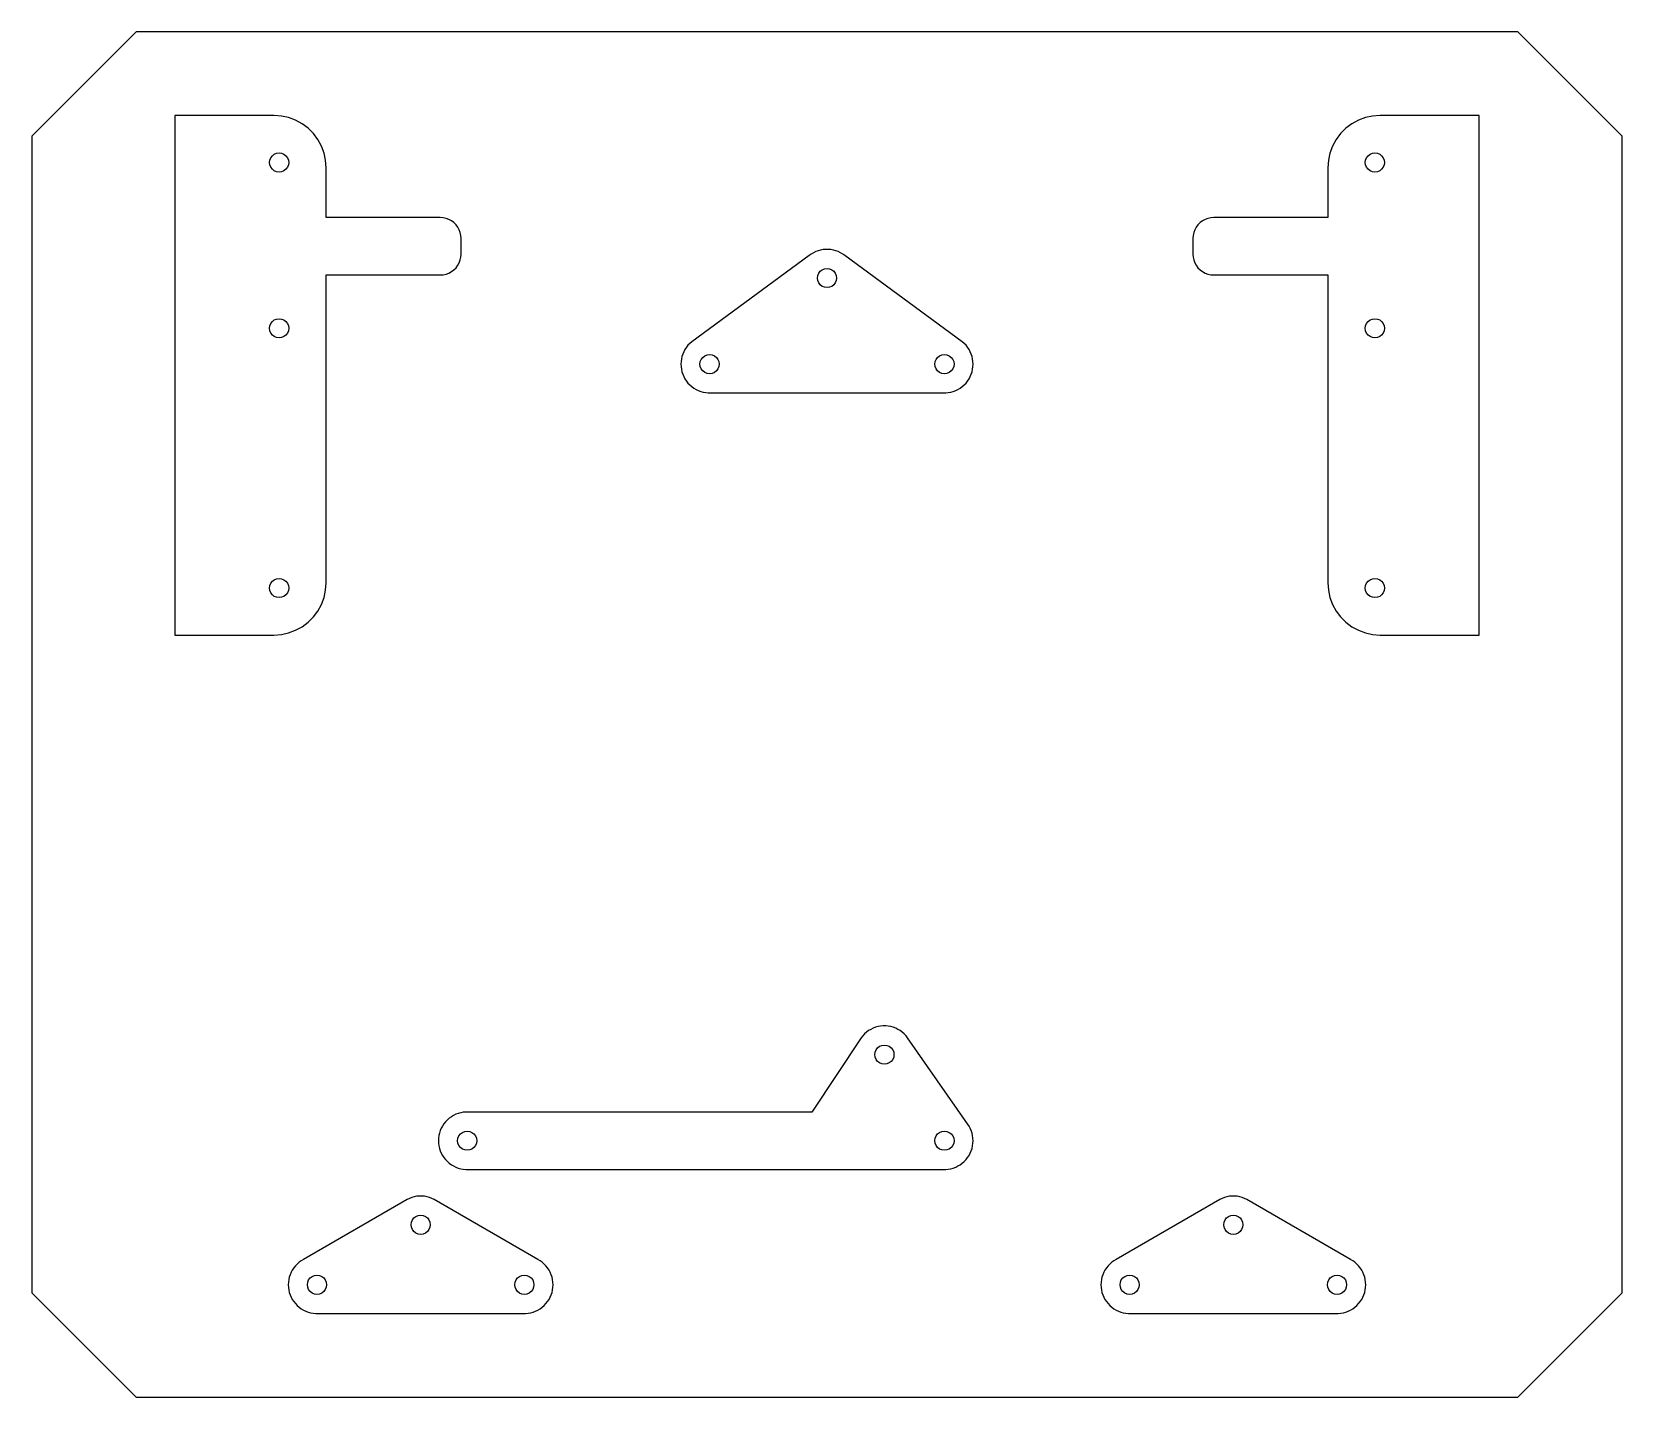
# Model space of a CAD drawing. Extents: x -47 to 257, y 18 to 279.
import ezdxf

# ---------------------------------------------------------------- set-up
doc = ezdxf.new("R2010")
doc.units = 0
doc.layers.get('0').update_dxf_attribs({"linetype": 'CONTINUOUS'})

msp = doc.modelspace()

# ---------------------------------------------------------------- linework, layer by layer
at = {"color": 7}
for points in [[(-47.400001, 37.689992), (-27.400002, 17.690003), (237.399999, 17.690003), (257.399999, 37.689992), (257.399999, 259.310001), (237.399999, 279.310001), (-27.400002, 279.310001), (-47.400001, 259.310001), (-47.400001, 37.689992)], [(-19.99, 163.730995), (-0.990002, 163.730995), (0.432999, 163.832795), (1.826999, 164.136097), (3.163999, 164.634696), (4.415999, 165.318495), (5.558598, 166.173496), (6.5675, 167.182395), (7.422498, 168.324596), (8.1063, 169.576796), (8.604899, 170.913694), (8.908198, 172.307895), (9.009998, 173.730995), (9.009998, 232.730995), (30.874998, 232.730995), (31.4443, 232.771695), (32.0019, 232.892996), (32.5367, 233.092497), (33.037599, 233.365995), (33.494399, 233.707995), (33.897999, 234.111595), (34.239999, 234.568395), (34.5135, 235.069297), (34.713, 235.604096), (34.834299, 236.161697), (34.874999, 236.730996), (34.874999, 239.730995), (34.834299, 240.299995), (34.713, 240.857996), (34.5135, 241.392996), (34.239999, 241.893994), (33.897999, 242.349995), (33.494399, 242.753996), (33.037599, 243.095996), (32.5367, 243.369997), (32.0019, 243.568995), (31.4443, 243.689995), (30.874998, 243.730996), (9.009998, 243.730996), (9.009998, 253.268995), (8.908198, 254.691996), (8.604899, 256.085996), (8.1063, 257.422996), (7.422498, 258.674996), (6.5675, 259.816996), (5.558598, 260.825995), (4.415999, 261.680995), (3.163999, 262.364995), (1.826999, 262.863995), (0.432999, 263.166997), (-0.990002, 263.268995), (-9.990001, 263.268995), (-9.990001, 263.268995), (-19.99, 263.268995), (-19.99, 163.730995)], [(175.124999, 236.730996), (175.165698, 236.161697), (175.286997, 235.604096), (175.486497, 235.069297), (175.759999, 234.568395), (176.101999, 234.111595), (176.505599, 233.707995), (176.962398, 233.365995), (177.463298, 233.092497), (177.998097, 232.892996), (178.555698, 232.771695), (179.124999, 232.730995), (200.99, 232.730995), (200.99, 173.730995), (201.0918, 172.307895), (201.395099, 170.913694), (201.893698, 169.576796), (202.5775, 168.324596), (203.432497, 167.182395), (204.4414, 166.173496), (205.583999, 165.318495), (206.835999, 164.634696), (208.172998, 164.136097), (209.566998, 163.832795), (210.989999, 163.730995), (229.989998, 163.730995), (229.989998, 263.268995), (219.989998, 263.268995), (219.989998, 263.268995), (210.989999, 263.268995), (209.566998, 263.166997), (208.172998, 262.863995), (206.835999, 262.364995), (205.583999, 261.680995), (204.4414, 260.825995), (203.432497, 259.816996), (202.5775, 258.674996), (201.893698, 257.422996), (201.395099, 256.085996), (201.0918, 254.691996), (200.99, 253.268995), (200.99, 243.730996), (179.124999, 243.730996), (178.555698, 243.689995), (177.998097, 243.568995), (177.463298, 243.369997), (176.962398, 243.095996), (176.505599, 242.753996), (176.101999, 242.349995), (175.759999, 241.893994), (175.486497, 241.392996), (175.286997, 240.857996), (175.165698, 240.299995), (175.124999, 239.730995), (175.124999, 236.730996)], [(-1.840001, 254.268996), (-1.777001, 254.744995), (-1.593001, 255.188995), (-1.301002, 255.569995), (-0.920002, 255.861996), (-0.476002, 256.045997), (0, 256.108994), (0.475999, 256.045997), (0.919999, 255.861996), (1.300999, 255.569995), (1.592998, 255.188995), (1.776998, 254.744995), (1.839999, 254.268996), (1.776998, 253.792997), (1.592998, 253.348997), (1.300999, 252.967997), (0.919999, 252.674996), (0.475999, 252.491995), (0, 252.428994), (-0.476002, 252.491995), (-0.920002, 252.674996), (-1.301002, 252.967997), (-1.593001, 253.348997), (-1.777001, 253.792997), (-1.840001, 254.268996)], [(208.159999, 254.268996), (208.223, 254.744995), (208.407, 255.188995), (208.698998, 255.569995), (209.079998, 255.861996), (209.523999, 256.045997), (209.999998, 256.108994), (210.475999, 256.045997), (210.92, 255.861996), (211.301, 255.569995), (211.592998, 255.188995), (211.776999, 254.744995), (211.839999, 254.268996), (211.776999, 253.792997), (211.592998, 253.348997), (211.301, 252.967997), (210.92, 252.674996), (210.475999, 252.491995), (209.999998, 252.428994), (209.523999, 252.491995), (209.079998, 252.674996), (208.698998, 252.967997), (208.407, 253.348997), (208.223, 253.792997), (208.159999, 254.268996)], [(76.999999, 215.630996), (77.0221, 215.137996), (77.088399, 214.648896), (77.198199, 214.167795), (77.350699, 213.698394), (77.544699, 213.244595), (77.778499, 212.810097), (78.050399, 212.398196), (78.358099, 212.012294), (78.699199, 211.655596), (79.070799, 211.330894), (79.470099, 211.040795), (79.893699, 210.787695), (80.338399, 210.573596), (80.800399, 210.400196), (81.276099, 210.268895), (81.761699, 210.180796), (82.253199, 210.136496), (88.499999, 210.136496), (88.499999, 210.130992), (121.499999, 210.130995), (121.499999, 210.136499), (127.746799, 210.136496), (128.238299, 210.180796), (128.723899, 210.268895), (129.199599, 210.400196), (129.661599, 210.573596), (130.106299, 210.787695), (130.529899, 211.040795), (130.929199, 211.330894), (131.300799, 211.655596), (131.641899, 212.012294), (131.949599, 212.398196), (132.221499, 212.810097), (132.455299, 213.244595), (132.649299, 213.698394), (132.801799, 214.167795), (132.911599, 214.648896), (132.977899, 215.137996), (133, 215.630996), (132.977898, 216.123995), (132.911599, 216.613095), (132.801799, 217.094196), (132.649299, 217.563597), (132.455299, 218.017396), (132.221499, 218.451897), (131.949599, 218.863795), (131.641899, 219.249697), (131.300799, 219.606395), (130.929199, 219.931097), (108.429189, 236.431095), (108.029929, 236.721197), (107.606279, 236.974297), (107.161639, 237.188396), (106.699589, 237.361796), (106.223869, 237.493094), (105.738282, 237.581196), (105.246756, 237.625496), (104.753242, 237.625496), (104.261716, 237.581196), (103.776129, 237.493094), (103.300409, 237.361796), (102.838359, 237.188396), (102.393719, 236.974297), (101.970069, 236.721197), (101.570809, 236.431095), (79.070799, 219.931097), (78.699199, 219.606395), (78.358099, 219.249697), (78.050399, 218.863795), (77.778499, 218.451897), (77.544699, 218.017396), (77.350699, 217.563597), (77.198199, 217.094196), (77.088399, 216.613095), (77.022099, 216.123995), (76.999998, 215.630996)], [(103.159999, 232.130996), (103.222699, 232.607196), (103.406509, 233.050996), (103.698919, 233.432095), (104.079999, 233.724496), (104.523772, 233.908297), (104.999999, 233.970995), (105.476226, 233.908297), (105.919999, 233.724496), (106.301079, 233.432095), (106.593489, 233.050996), (106.777299, 232.607196), (106.839999, 232.130996), (106.777299, 231.654794), (106.593489, 231.210997), (106.301079, 230.829896), (105.919999, 230.537496), (105.476226, 230.353696), (104.999999, 230.290995), (104.523772, 230.353696), (104.079999, 230.537496), (103.698919, 230.829896), (103.406509, 231.210997), (103.222699, 231.654794), (103.159999, 232.130996)], [(-1.840001, 222.499895), (-1.777001, 222.976196), (-1.593001, 223.419897), (-1.301002, 223.800996), (-0.920002, 224.093395), (-0.476002, 224.277195), (0, 224.339896), (0.475999, 224.277195), (0.919999, 224.093395), (1.300999, 223.800996), (1.592998, 223.419897), (1.776998, 222.976196), (1.839999, 222.499895), (1.776998, 222.023696), (1.592998, 221.579896), (1.300999, 221.198896), (0.919999, 220.906497), (0.475999, 220.722595), (0, 220.659896), (-0.476002, 220.722595), (-0.920002, 220.906497), (-1.301002, 221.198896), (-1.593001, 221.579896), (-1.777001, 222.023696), (-1.840001, 222.499895)], [(208.159999, 222.499895), (208.223, 222.976196), (208.407, 223.419897), (208.698998, 223.800996), (209.079998, 224.093395), (209.523999, 224.277195), (209.999998, 224.339896), (210.475999, 224.277195), (210.92, 224.093395), (211.301, 223.800996), (211.592998, 223.419897), (211.776999, 222.976196), (211.839999, 222.499895), (211.776999, 222.023696), (211.592998, 221.579896), (211.301, 221.198896), (210.92, 220.906497), (210.475999, 220.722595), (209.999998, 220.659896), (209.523999, 220.722595), (209.079998, 220.906497), (208.698998, 221.198896), (208.407, 221.579896), (208.223, 222.023696), (208.159999, 222.499895)], [(80.659999, 215.630996), (80.722699, 216.107195), (80.906499, 216.550995), (81.198899, 216.932096), (81.579999, 217.224496), (82.023799, 217.408296), (82.499999, 217.470994), (82.976199, 217.408296), (83.419999, 217.224496), (83.801099, 216.932096), (84.093499, 216.550995), (84.277299, 216.107195), (84.339999, 215.630996), (84.277299, 215.154796), (84.093499, 214.710996), (83.801099, 214.329895), (83.419999, 214.037496), (82.976199, 213.853695), (82.499999, 213.790997), (82.023799, 213.853695), (81.579999, 214.037496), (81.198899, 214.329895), (80.906499, 214.710996), (80.722699, 215.154796), (80.659999, 215.630996)], [(125.659999, 215.630996), (125.722699, 216.107195), (125.906499, 216.550995), (126.198899, 216.932096), (126.579999, 217.224496), (127.023799, 217.408296), (127.499999, 217.470994), (127.976199, 217.408296), (128.419999, 217.224496), (128.801099, 216.932096), (129.093499, 216.550995), (129.277299, 216.107195), (129.339999, 215.630996), (129.277299, 215.154796), (129.093499, 214.710996), (128.801099, 214.329895), (128.419999, 214.037496), (127.976199, 213.853695), (127.499999, 213.790997), (127.023799, 213.853695), (126.579999, 214.037496), (126.198899, 214.329895), (125.906499, 214.710996), (125.722699, 215.154796), (125.659999, 215.630996)], [(-1.840001, 172.730997), (-1.777001, 173.207196), (-1.593001, 173.650996), (-1.301002, 174.032095), (-0.920002, 174.324497), (-0.476002, 174.508297), (0, 174.570995), (0.475999, 174.508297), (0.919999, 174.324497), (1.300999, 174.032095), (1.592998, 173.650996), (1.776998, 173.207196), (1.839999, 172.730997), (1.776998, 172.254795), (1.592998, 171.810995), (1.300999, 171.429896), (0.919999, 171.137497), (0.475999, 170.953697), (0, 170.890995), (-0.476002, 170.953697), (-0.920002, 171.137497), (-1.301002, 171.429896), (-1.593001, 171.810995), (-1.777001, 172.254795), (-1.840001, 172.730997)], [(208.159999, 172.730997), (208.223, 173.207196), (208.407, 173.650996), (208.698998, 174.032095), (209.079998, 174.324497), (209.523999, 174.508297), (209.999998, 174.570995), (210.475999, 174.508297), (210.92, 174.324497), (211.301, 174.032095), (211.592998, 173.650996), (211.776999, 173.207196), (211.839999, 172.730997), (211.776999, 172.254795), (211.592998, 171.810995), (211.301, 171.429896), (210.92, 171.137497), (210.475999, 170.953697), (209.999998, 170.890995), (209.523999, 170.953697), (209.079998, 171.137497), (208.698998, 171.429896), (208.407, 171.810995), (208.223, 172.254795), (208.159999, 172.730997)], [(121.499999, 61.336491), (127.746799, 61.336491), (128.238299, 61.3808), (128.723899, 61.468882), (129.199599, 61.6002), (129.661599, 61.773597), (130.106299, 61.987691), (130.529899, 62.240788), (130.929199, 62.530884), (131.300799, 62.855609), (131.641899, 63.212281), (131.949599, 63.598192), (132.221499, 64.010095), (132.455299, 64.444605), (132.649299, 64.89839), (132.801799, 65.367782), (132.911599, 65.848886), (132.977899, 66.338005), (133, 66.830991), (132.977898, 67.324005), (132.911599, 67.813096), (132.801799, 68.294201), (132.649299, 68.763593), (132.455299, 69.217406), (132.221499, 69.651887), (131.949599, 70.06379), (120.449599, 86.5638), (120.141899, 86.949682), (119.800799, 87.306383), (119.429199, 87.631108), (119.029899, 87.921204), (118.606299, 88.174301), (118.161599, 88.388395), (117.699599, 88.561792), (117.223899, 88.693082), (116.738299, 88.781191), (116.246799, 88.8255), (115.753199, 88.8255), (115.261699, 88.781191), (114.776129, 88.693082), (114.300409, 88.561792), (113.838359, 88.388395), (113.393719, 88.174301), (112.970069, 87.921204), (112.570809, 87.631108), (112.199159, 87.306383), (111.858109, 86.949682), (111.550409, 86.5638), (102.061859, 72.330994), (68.499998, 72.330994), (68.499998, 72.32535)], [(114.159999, 83.331001), (114.222699, 83.807194), (114.406509, 84.250989), (114.698919, 84.632101), (115.079999, 84.924484), (115.523799, 85.108295), (115.999999, 85.171005), (116.476199, 85.108295), (116.919999, 84.924484), (117.301099, 84.632101), (117.593499, 84.250989), (117.777299, 83.807194), (117.839999, 83.331001), (117.777299, 82.854807), (117.593499, 82.410984), (117.301099, 82.0299), (116.919999, 81.737489), (116.476199, 81.553706), (115.999999, 81.490996), (115.523799, 81.553706), (115.079999, 81.737489), (114.698919, 82.0299), (114.406509, 82.410984), (114.222699, 82.854807), (114.159999, 83.331001)], [(68.499998, 72.325491), (35.793999, 72.325491), (35.302498, 72.281182), (34.816898, 72.193101), (34.341198, 72.061783), (33.8792, 71.888385), (33.4345, 71.674291), (33.010898, 71.421195), (32.611599, 71.131098), (32.24, 70.806402), (31.898898, 70.449701), (31.591199, 70.06379), (31.319298, 69.651887), (31.085499, 69.217406), (30.8915, 68.763593), (30.738998, 68.294201), (30.6292, 67.813096), (30.5629, 67.324005), (30.540802, 66.830991)], [(34.200798, 66.830991), (34.263499, 67.307185), (34.447299, 67.751007), (34.739699, 68.132092), (35.1208, 68.424503), (35.5646, 68.608286), (36.040799, 68.670995), (36.516999, 68.608286), (36.960799, 68.424503), (37.3419, 68.132092), (37.634299, 67.751007), (37.8181, 67.307185), (37.880798, 66.830991), (37.8181, 66.354798), (37.634299, 65.911003), (37.3419, 65.52989), (36.960799, 65.237508), (36.516999, 65.053697), (36.040799, 64.990987), (35.5646, 65.053697), (35.1208, 65.237508), (34.739699, 65.52989), (34.447299, 65.911003), (34.263499, 66.354798), (34.200798, 66.830991)], [(125.659999, 66.830991), (125.722699, 67.307185), (125.906499, 67.751007), (126.198899, 68.132092), (126.579999, 68.424503), (127.023799, 68.608286), (127.499999, 68.670995), (127.976199, 68.608286), (128.419999, 68.424503), (128.801099, 68.132092), (129.093499, 67.751007), (129.277299, 67.307185), (129.339999, 66.830991), (129.277299, 66.354798), (129.093499, 65.911003), (128.801099, 65.52989), (128.419999, 65.237508), (127.976199, 65.053697), (127.499999, 64.990987), (127.023799, 65.053697), (126.579999, 65.237508), (126.198899, 65.52989), (125.906499, 65.911003), (125.722699, 66.354798), (125.659999, 66.830991)], [(30.540799, 66.830991), (30.562897, 66.338005), (30.6292, 65.848886), (30.738998, 65.367782), (30.8915, 64.89839), (31.085499, 64.444605), (31.319298, 64.010095), (31.591199, 63.598192), (31.898898, 63.212281), (32.24, 62.855609), (32.611599, 62.530884), (33.010898, 62.240788), (33.4345, 61.987691), (33.8792, 61.773597), (34.341198, 61.6002), (34.816898, 61.468882), (35.302498, 61.3808), (35.793999, 61.336491), (68.499998, 61.336491), (68.499998, 61.331129)], [(68.499998, 61.330988), (121.499999, 61.330988), (121.499999, 61.33635)], [(1.749998, 39.230984), (1.772011, 38.737999), (1.837998, 38.248992), (1.947999, 37.768001), (2.100998, 37.297988), (2.295, 36.844993), (2.528999, 36.410004), (2.8, 35.997988), (3.107998, 35.611992), (3.448998, 35.255997), (3.820998, 34.93099), (4.219998, 34.641007), (4.643998, 34.387995), (5.088399, 34.173985), (5.5504, 33.999995), (6.026099, 33.868988), (6.511699, 33.780991), (7.003198, 33.736993), (13.249997, 33.736993), (13.249997, 33.731066), (41, 33.731009), (41, 33.736936), (47.2468, 33.736993), (47.738298, 33.780991), (48.223898, 33.868988), (48.699598, 33.999995), (49.161598, 34.173985), (49.606299, 34.387995), (50.0299, 34.641007), (50.4292, 34.93099), (50.800799, 35.255997), (51.141898, 35.611992), (51.449599, 35.997988), (51.721498, 36.410004), (51.955299, 36.844993), (52.149299, 37.297988), (52.301798, 37.768001), (52.411599, 38.248992), (52.477899, 38.737999), (52.499997, 39.230984), (52.477901, 39.723998), (52.411599, 40.213089), (52.301798, 40.694194), (52.149299, 41.163586), (51.955299, 41.617399), (51.721498, 42.051908), (51.449599, 42.463783), (51.141898, 42.849694), (50.800799, 43.206395), (50.4292, 43.531091), (50.0299, 43.821188), (49.606299, 44.074285), (29.731298, 55.574304), (29.286598, 55.788398), (28.8246, 55.961795), (28.348898, 56.093085), (27.863298, 56.181195), (27.371799, 56.225503), (26.878198, 56.225503), (26.3867, 56.181195), (25.9011, 56.093085), (25.4254, 55.961795), (24.963399, 55.788398), (24.518699, 55.574304), (4.643998, 44.074285), (4.219998, 43.821188), (3.820998, 43.531091), (3.448998, 43.206395), (3.107998, 42.849694), (2.8, 42.463783), (2.528999, 42.051908), (2.295, 41.617399), (2.100998, 41.163586), (1.947999, 40.694194), (1.837998, 40.213089), (1.772, 39.723998), (1.749987, 39.230984)], [(157.499998, 39.230984), (157.522096, 38.737999), (157.588399, 38.248992), (157.6982, 37.768001), (157.850699, 37.297988), (158.044698, 36.844993), (158.2785, 36.410004), (158.550398, 35.997988), (158.8581, 35.611992), (159.199199, 35.255997), (159.570798, 34.93099), (159.970097, 34.641007), (160.393699, 34.387995), (160.838399, 34.173985), (161.3004, 33.999995), (161.7761, 33.868988), (162.2617, 33.780991), (162.753198, 33.736993), (168.999998, 33.736993), (168.999998, 33.731066), (196.75, 33.731009), (196.75, 33.736936), (202.9968, 33.736993), (203.488298, 33.780991), (203.973898, 33.868988), (204.449598, 33.999995), (204.911599, 34.173985), (205.356, 34.387995), (205.779999, 34.641007), (206.178999, 34.93099), (206.550999, 35.255997), (206.892, 35.611992), (207.199998, 35.997988), (207.470999, 36.410004), (207.704998, 36.844993), (207.899, 37.297988), (208.051998, 37.768001), (208.162, 38.248992), (208.227998, 38.737999), (208.250011, 39.230984), (208.227986, 39.723998), (208.162, 40.213089), (208.051998, 40.694194), (207.899, 41.163586), (207.704998, 41.617399), (207.470999, 42.051908), (207.199998, 42.463783), (206.892, 42.849694), (206.550999, 43.206395), (206.178999, 43.531091), (205.779999, 43.821188), (205.356, 44.074285), (185.481299, 55.574304), (185.036598, 55.788398), (184.574598, 55.961795), (184.098898, 56.093085), (183.613298, 56.181195), (183.1218, 56.225503), (182.628199, 56.225503), (182.1367, 56.181195), (181.6511, 56.093085), (181.175398, 55.961795), (180.7134, 55.788398), (180.268699, 55.574304), (160.393699, 44.074285), (159.970097, 43.821188), (159.570798, 43.531091), (159.199199, 43.206395), (158.8581, 42.849694), (158.550398, 42.463783), (158.2785, 42.051908), (158.044698, 41.617399), (157.850699, 41.163586), (157.6982, 40.694194), (157.588399, 40.213089), (157.522099, 39.723998), (157.500001, 39.230984)], [(25.285, 50.731004), (25.347699, 51.207197), (25.531499, 51.650992), (25.823898, 52.032105), (26.204999, 52.324487), (26.648799, 52.508298), (27.124999, 52.571008), (27.601198, 52.508298), (28.044998, 52.324487), (28.4261, 52.032105), (28.718499, 51.650992), (28.902299, 51.207197), (28.965, 50.731004), (28.902299, 50.254782), (28.718499, 49.810987), (28.4261, 49.429903), (28.044998, 49.137492), (27.601198, 48.953709), (27.124999, 48.890999), (26.648799, 48.953709), (26.204999, 49.137492), (25.823898, 49.429903), (25.531499, 49.810987), (25.347699, 50.254782), (25.285, 50.731004)], [(181.034998, 50.731004), (181.097699, 51.207197), (181.281499, 51.650992), (181.573898, 52.032105), (181.955, 52.324487), (182.3988, 52.508298), (182.874999, 52.571008), (183.351198, 52.508298), (183.794998, 52.324487), (184.1761, 52.032105), (184.468499, 51.650992), (184.652299, 51.207197), (184.714998, 50.731004), (184.652299, 50.254782), (184.468499, 49.810987), (184.1761, 49.429903), (183.794998, 49.137492), (183.351198, 48.953709), (182.874999, 48.890999), (182.3988, 48.953709), (181.955, 49.137492), (181.573898, 49.429903), (181.281499, 49.810987), (181.097699, 50.254782), (181.034998, 50.731004)], [(5.41, 39.230984), (5.472698, 39.707206), (5.656498, 40.151001), (5.9489, 40.532085), (6.329999, 40.824496), (6.773799, 41.008307), (7.249998, 41.070989), (7.726197, 41.008307), (8.169997, 40.824496), (8.551099, 40.532085), (8.843498, 40.151001), (9.027298, 39.707206), (9.09, 39.230984), (9.027298, 38.754791), (8.843498, 38.310996), (8.551099, 37.929996), (8.169997, 37.638009), (7.726197, 37.454), (7.249998, 37.391008), (6.773799, 37.454), (6.329999, 37.638009), (5.9489, 37.929996), (5.656498, 38.310996), (5.472698, 38.754791), (5.41, 39.230984)], [(45.159998, 39.230984), (45.222699, 39.707206), (45.406499, 40.151001), (45.698898, 40.532085), (46.08, 40.824496), (46.5238, 41.008307), (46.999999, 41.070989), (47.476198, 41.008307), (47.919998, 40.824496), (48.3011, 40.532085), (48.593499, 40.151001), (48.777299, 39.707206), (48.839998, 39.230984), (48.777299, 38.754791), (48.593499, 38.310996), (48.3011, 37.929996), (47.919998, 37.638009), (47.476198, 37.454), (46.999999, 37.391008), (46.5238, 37.454), (46.08, 37.638009), (45.698898, 37.929996), (45.406499, 38.310996), (45.222699, 38.754791), (45.159998, 39.230984)], [(161.16, 39.230984), (161.222698, 39.707206), (161.406499, 40.151001), (161.698898, 40.532085), (162.079999, 40.824496), (162.523799, 41.008307), (162.999999, 41.070989), (163.476198, 41.008307), (163.919998, 40.824496), (164.301099, 40.532085), (164.593499, 40.151001), (164.777299, 39.707206), (164.84, 39.230984), (164.777299, 38.754791), (164.593499, 38.310996), (164.301099, 37.929996), (163.919998, 37.638009), (163.476198, 37.454), (162.999999, 37.391008), (162.523799, 37.454), (162.079999, 37.638009), (161.698898, 37.929996), (161.406499, 38.310996), (161.222698, 38.754791), (161.16, 39.230984)], [(200.909998, 39.230984), (200.972699, 39.707206), (201.156499, 40.151001), (201.448899, 40.532085), (201.83, 40.824496), (202.2738, 41.008307), (202.749999, 41.070989), (203.226199, 41.008307), (203.669999, 40.824496), (204.051098, 40.532085), (204.3435, 40.151001), (204.5273, 39.707206), (204.589998, 39.230984), (204.5273, 38.754791), (204.3435, 38.310996), (204.051098, 37.929996), (203.669999, 37.638009), (203.226199, 37.454), (202.749999, 37.391008), (202.2738, 37.454), (201.83, 37.638009), (201.448899, 37.929996), (201.156499, 38.310996), (200.972699, 38.754791), (200.909998, 39.230984)]]:
    msp.add_lwpolyline(points, dxfattribs=at)

doc.saveas('drawing.dxf')
